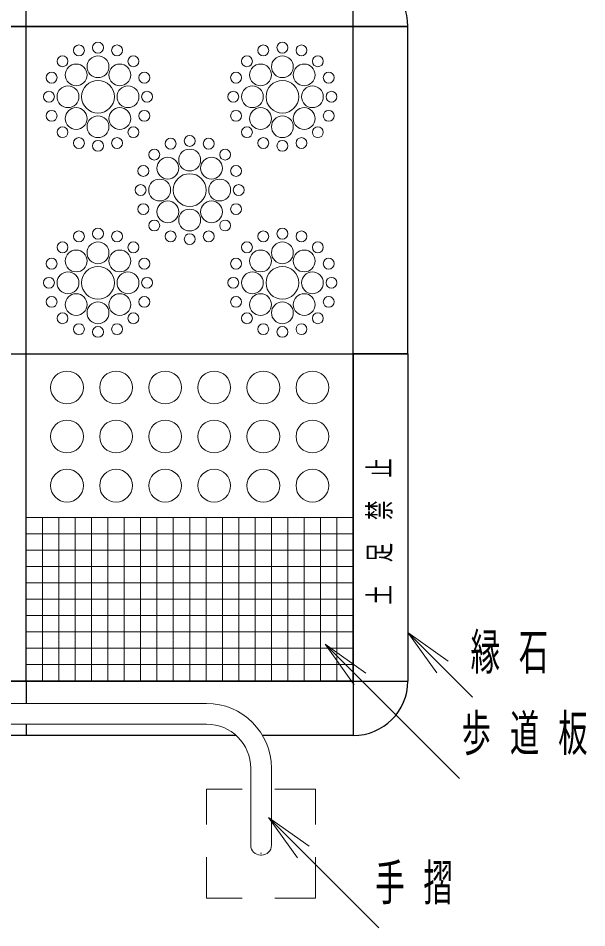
# Model space of a CAD drawing. Units: millimetres on the paper. Extents: x -537 to 0, y 0 to 257.
# Drawn here: x -235.7 to -201, y 165.5 to 221.1 of the extents above; entities that cross this region are included whole.
import ezdxf

# ---------------------------------------------------------------- set-up
doc = ezdxf.new("R2010")
doc.units = ezdxf.units.MM
doc.linetypes.add('USER1', pattern=[4.5, 2.5, -2])
doc.layers.add('1_30', color=7, linetype='Continuous', lineweight=13)
doc.styles.add('ＭＳ ゴシック', font='')
doc.styles.get('ＭＳ ゴシック').set_extended_font_data('MS Gothic')

# ---------------------------------------------------------------- blocks, each defined once
blk = doc.blocks.new('open_arrow')
at = {"color": 0, "linetype": 'Continuous', "lineweight": -2}
blk.add_lwpolyline([(7.5, 1.25), (0, 0), (7.5, -1.25)], dxfattribs=at)

msp = doc.modelspace()

# ---------------------------------------------------------------- linework, layer by layer
at = {"layer": '1_30', "color": 3, "lineweight": 25}
for p, q in [((-215.262, 220.597), (-215.262, 223.93)), ((-215.261, 220.597), (-215.261, 223.93)), ((-235.262, 220.597), (-235.262, 221.964)), ((-235.262, 220.597), (-255.262, 220.597)), ((-255.261, 220.597), (-235.261, 220.597)), ((-215.262, 220.597), (-235.262, 220.597)), ((-235.261, 200.597), (-235.261, 220.597)), ((-235.261, 200.597), (-235.261, 220.597)), ((-235.261, 220.597), (-215.261, 220.597)), ((-215.261, 200.597), (-215.261, 220.597)), ((-215.261, 220.597), (-211.928, 220.597)), ((-211.928, 220.597), (-215.261, 220.597)), ((-215.261, 200.597), (-215.261, 220.597)), ((-211.928, 200.597), (-211.928, 220.597)), ((-255.261, 200.597), (-235.261, 200.597)), ((-255.261, 200.597), (-235.261, 200.597)), ((-235.261, 200.597), (-215.261, 200.597)), ((-235.261, 180.597), (-235.261, 200.597)), ((-235.261, 200.597), (-215.261, 200.597)), ((-235.261, 180.597), (-235.261, 200.597)), ((-215.261, 180.597), (-215.261, 200.597)), ((-211.928, 200.597), (-215.261, 200.597)), ((-215.261, 200.597), (-211.928, 200.597)), ((-215.261, 200.597), (-215.261, 180.597)), ((-215.261, 200.597), (-211.928, 200.597)), ((-211.928, 200.597), (-211.928, 180.597)), ((-235.262, 180.597), (-255.262, 180.597)), ((-255.261, 180.597), (-235.261, 180.597)), ((-215.262, 180.597), (-235.262, 180.597)), ((-235.262, 180.597), (-235.262, 179.23)), ((-235.261, 180.597), (-215.261, 180.597)), ((-215.262, 180.597), (-215.262, 177.264)), ((-215.261, 180.597), (-211.928, 180.597)), ((-215.261, 180.597), (-215.261, 177.264)), ((-215.261, 180.597), (-211.928, 180.597)), ((-215.261, 180.597), (-211.928, 180.597)), ((-235.262, 177.964), (-235.262, 177.264)), ((-235.262, 177.264), (-244.662, 177.264)), ((-222.415, 177.264), (-235.262, 177.264)), ((-215.262, 177.264), (-220.803, 177.264))]:
    msp.add_line(p, q, dxfattribs=at)
at = {"layer": '1_30'}
for p, q in [((-215.261, 190.597), (-235.261, 190.597)), ((-234.261, 180.597), (-234.261, 190.597)), ((-233.261, 180.597), (-233.261, 190.597)), ((-232.261, 180.597), (-232.261, 190.597)), ((-231.261, 180.597), (-231.261, 190.597)), ((-230.261, 180.597), (-230.261, 190.597)), ((-229.261, 180.597), (-229.261, 190.597)), ((-228.261, 180.597), (-228.261, 190.597)), ((-227.261, 180.597), (-227.261, 190.597)), ((-226.261, 180.597), (-226.261, 190.597)), ((-225.261, 180.597), (-225.261, 190.597)), ((-224.261, 180.597), (-224.261, 190.597)), ((-224.261, 180.597), (-224.261, 190.597)), ((-223.261, 180.597), (-223.261, 190.597)), ((-222.261, 180.597), (-222.261, 190.597)), ((-221.261, 180.597), (-221.261, 190.597)), ((-220.261, 180.597), (-220.261, 190.597)), ((-219.261, 180.597), (-219.261, 190.597)), ((-218.261, 180.597), (-218.261, 190.597)), ((-218.261, 180.597), (-218.261, 190.597)), ((-217.261, 180.597), (-217.261, 190.597)), ((-216.262, 180.597), (-216.262, 190.597)), ((-215.261, 189.597), (-235.261, 189.597)), ((-215.261, 188.597), (-235.261, 188.597)), ((-215.261, 187.597), (-235.261, 187.597)), ((-215.261, 186.597), (-235.261, 186.597)), ((-215.261, 185.597), (-235.261, 185.597)), ((-215.261, 184.597), (-235.261, 184.597)), ((-215.261, 183.597), (-235.261, 183.597)), ((-211.928, 183.569), (-209.807, 181.447)), ((-211.928, 183.569), (-209.453, 181.801)), ((-210.16, 181.094), (-211.928, 183.569)), ((-207.978, 179.619), (-211.928, 183.569)), ((-215.261, 182.597), (-235.261, 182.597)), ((-216.974, 182.839), (-208.769, 174.635)), ((-215.261, 181.597), (-235.261, 181.597)), ((-224.229, 179.23), (-266.295, 179.23)), ((-224.229, 177.964), (-244.662, 177.964)), ((-221.529, 175.264), (-221.529, 170.564)), ((-220.262, 175.264), (-220.262, 170.564)), ((-220.438, 172.264), (-213.692, 165.518)), ((-220.862, 169.964), (-220.929, 169.964)), ((-220.928, 170.069), (-220.862, 170.069))]:
    msp.add_line(p, q, dxfattribs=at)
at = {"layer": '1_30', "linetype": 'USER1'}
for p, q in [((-217.562, 173.996), (-224.229, 173.996)), ((-224.229, 167.329), (-224.229, 173.996)), ((-217.562, 167.329), (-217.562, 173.996)), ((-217.562, 167.329), (-224.229, 167.329))]:
    msp.add_line(p, q, dxfattribs=at)
at = {"layer": '1_30'}
for centre, radius in [((-230.866, 219.297), 0.333), ((-219.595, 219.297), 0.333), ((-232.033, 219.131), 0.333), ((-229.7, 219.131), 0.333), ((-220.761, 219.131), 0.333), ((-218.428, 219.131), 0.333), ((-233.033, 218.464), 0.333), ((-230.866, 218.131), 0.667), ((-228.7, 218.464), 0.333), ((-221.761, 218.464), 0.333), ((-219.595, 218.131), 0.667), ((-217.428, 218.464), 0.333), ((-232.2, 217.631), 0.667), ((-229.533, 217.631), 0.667), ((-220.928, 217.631), 0.667), ((-218.261, 217.631), 0.667), ((-233.7, 217.464), 0.333), ((-228.033, 217.464), 0.333), ((-222.428, 217.464), 0.333), ((-216.762, 217.464), 0.333), ((-232.7, 216.297), 0.667), ((-230.866, 216.297), 1), ((-229.033, 216.297), 0.667), ((-221.428, 216.297), 0.667), ((-219.595, 216.297), 1), ((-217.761, 216.297), 0.667), ((-233.866, 216.297), 0.333), ((-227.866, 216.297), 0.333), ((-222.595, 216.297), 0.333), ((-216.595, 216.297), 0.333), ((-233.7, 215.131), 0.333), ((-232.2, 214.964), 0.667), ((-230.866, 214.464), 0.667), ((-229.533, 214.964), 0.667), ((-228.033, 215.131), 0.333), ((-222.428, 215.131), 0.333), ((-220.928, 214.964), 0.667), ((-219.595, 214.464), 0.667), ((-218.261, 214.964), 0.667), ((-216.762, 215.131), 0.333), ((-233.033, 214.131), 0.333), ((-228.7, 214.131), 0.333), ((-221.761, 214.131), 0.333), ((-217.428, 214.131), 0.333), ((-232.033, 213.464), 0.333), ((-230.866, 213.297), 0.333), ((-229.7, 213.464), 0.333), ((-226.428, 213.43), 0.333), ((-225.261, 213.597), 0.333), ((-224.095, 213.43), 0.333), ((-220.761, 213.464), 0.333), ((-219.595, 213.297), 0.333), ((-218.428, 213.464), 0.333), ((-227.428, 212.764), 0.333), ((-225.261, 212.43), 0.667), ((-223.095, 212.764), 0.333), ((-226.595, 211.93), 0.667), ((-223.928, 211.93), 0.667), ((-228.095, 211.764), 0.333), ((-222.428, 211.764), 0.333), ((-227.095, 210.597), 0.667), ((-225.261, 210.597), 1), ((-223.428, 210.597), 0.667), ((-228.261, 210.597), 0.333), ((-222.261, 210.597), 0.333), ((-228.095, 209.43), 0.333), ((-226.595, 209.264), 0.667), ((-223.928, 209.264), 0.667), ((-222.428, 209.43), 0.333), ((-225.261, 208.764), 0.667), ((-227.428, 208.43), 0.333), ((-223.095, 208.43), 0.333), ((-232.033, 207.764), 0.333), ((-230.866, 207.93), 0.333), ((-229.7, 207.764), 0.333), ((-226.428, 207.764), 0.333), ((-225.261, 207.597), 0.333), ((-224.095, 207.764), 0.333), ((-220.761, 207.764), 0.333), ((-219.595, 207.93), 0.333), ((-218.428, 207.764), 0.333), ((-233.033, 207.097), 0.333), ((-230.866, 206.764), 0.667), ((-228.7, 207.097), 0.333), ((-221.761, 207.097), 0.333), ((-219.595, 206.764), 0.667), ((-217.428, 207.097), 0.333), ((-232.2, 206.264), 0.667), ((-229.533, 206.264), 0.667), ((-220.928, 206.264), 0.667), ((-218.261, 206.264), 0.667), ((-233.7, 206.097), 0.333), ((-228.033, 206.097), 0.333), ((-222.428, 206.097), 0.333), ((-216.762, 206.097), 0.333), ((-230.866, 204.93), 1), ((-219.595, 204.93), 1), ((-233.866, 204.93), 0.333), ((-232.7, 204.93), 0.667), ((-229.033, 204.93), 0.667), ((-227.866, 204.93), 0.333), ((-222.595, 204.93), 0.333), ((-221.428, 204.93), 0.667), ((-217.761, 204.93), 0.667), ((-216.595, 204.93), 0.333), ((-233.7, 203.764), 0.333), ((-232.2, 203.597), 0.667), ((-229.533, 203.597), 0.667), ((-228.033, 203.764), 0.333), ((-222.428, 203.764), 0.333), ((-220.928, 203.597), 0.667), ((-218.261, 203.597), 0.667), ((-216.762, 203.764), 0.333), ((-230.866, 203.097), 0.667), ((-219.595, 203.097), 0.667), ((-233.033, 202.764), 0.333), ((-228.7, 202.764), 0.333), ((-221.761, 202.764), 0.333), ((-217.428, 202.764), 0.333), ((-232.033, 202.097), 0.333), ((-229.7, 202.097), 0.333), ((-220.761, 202.097), 0.333), ((-218.428, 202.097), 0.333), ((-230.866, 201.93), 0.333), ((-219.595, 201.93), 0.333), ((-232.761, 198.535), 1), ((-229.761, 198.535), 1), ((-226.761, 198.535), 1), ((-223.761, 198.535), 1), ((-220.761, 198.535), 1), ((-217.761, 198.535), 1), ((-232.761, 195.535), 1), ((-229.761, 195.535), 1), ((-226.761, 195.535), 1), ((-223.761, 195.535), 1), ((-220.761, 195.535), 1), ((-217.761, 195.535), 1), ((-232.761, 192.535), 1), ((-229.761, 192.535), 1), ((-226.761, 192.535), 1), ((-223.761, 192.535), 1), ((-220.761, 192.535), 1), ((-217.761, 192.535), 1)]:
    msp.add_circle(centre, radius, dxfattribs=at)
at = {"layer": '1_30', "color": 3, "lineweight": 25}
for centre, start, end in [((-215.261, 220.597), 360, 90), ((-215.261, 180.597), 270, 0)]:
    msp.add_arc(centre, 3.333, start, end, dxfattribs=at)
at = {"layer": '1_30'}
for centre, radius, start, end in [((-224.229, 175.264), 3.967, 0, 90), ((-224.229, 175.264), 2.7, 0, 90), ((-220.929, 170.564), 0.6, 180, 270), ((-220.862, 170.564), 0.6, 270, 0)]:
    msp.add_arc(centre, radius, start, end, dxfattribs=at)

# ---------------------------------------------------------------- block references
for p, xscale, yscale, rotation in [((-216.974, 182.839), 0.4, 0.4, 315), ((-207.978, 179.619), 0.001, 0.001, 135), ((-220.438, 172.264), 0.4, 0.4, 315)]:
    msp.add_blockref('open_arrow', p, dxfattribs=dict(at, xscale=xscale, yscale=yscale, rotation=rotation))

# ---------------------------------------------------------------- texts
at = {"layer": '1_30', "insert": (-213.595, 185.263), "char_height": 1.344, "attachment_point": 4, "rotation": 90, "style": 'ＭＳ ゴシック'}
msp.add_mtext('\\T2.17;\\W0.65;土足禁止', dxfattribs=at)
at = {"layer": '1_30', "char_height": 2.199, "attachment_point": 4, "style": 'ＭＳ ゴシック'}
for s, insert in [('\\T1.64;\\W0.6;縁石', (-208.092, 182.269)), ('\\T1.64;\\W0.6;歩道板', (-208.639, 177.285)), ('\\T1.64;\\W0.6;手摺', (-213.926, 168.168))]:
    msp.add_mtext(s, dxfattribs=dict(at, insert=insert))

doc.saveas('drawing.dxf')
